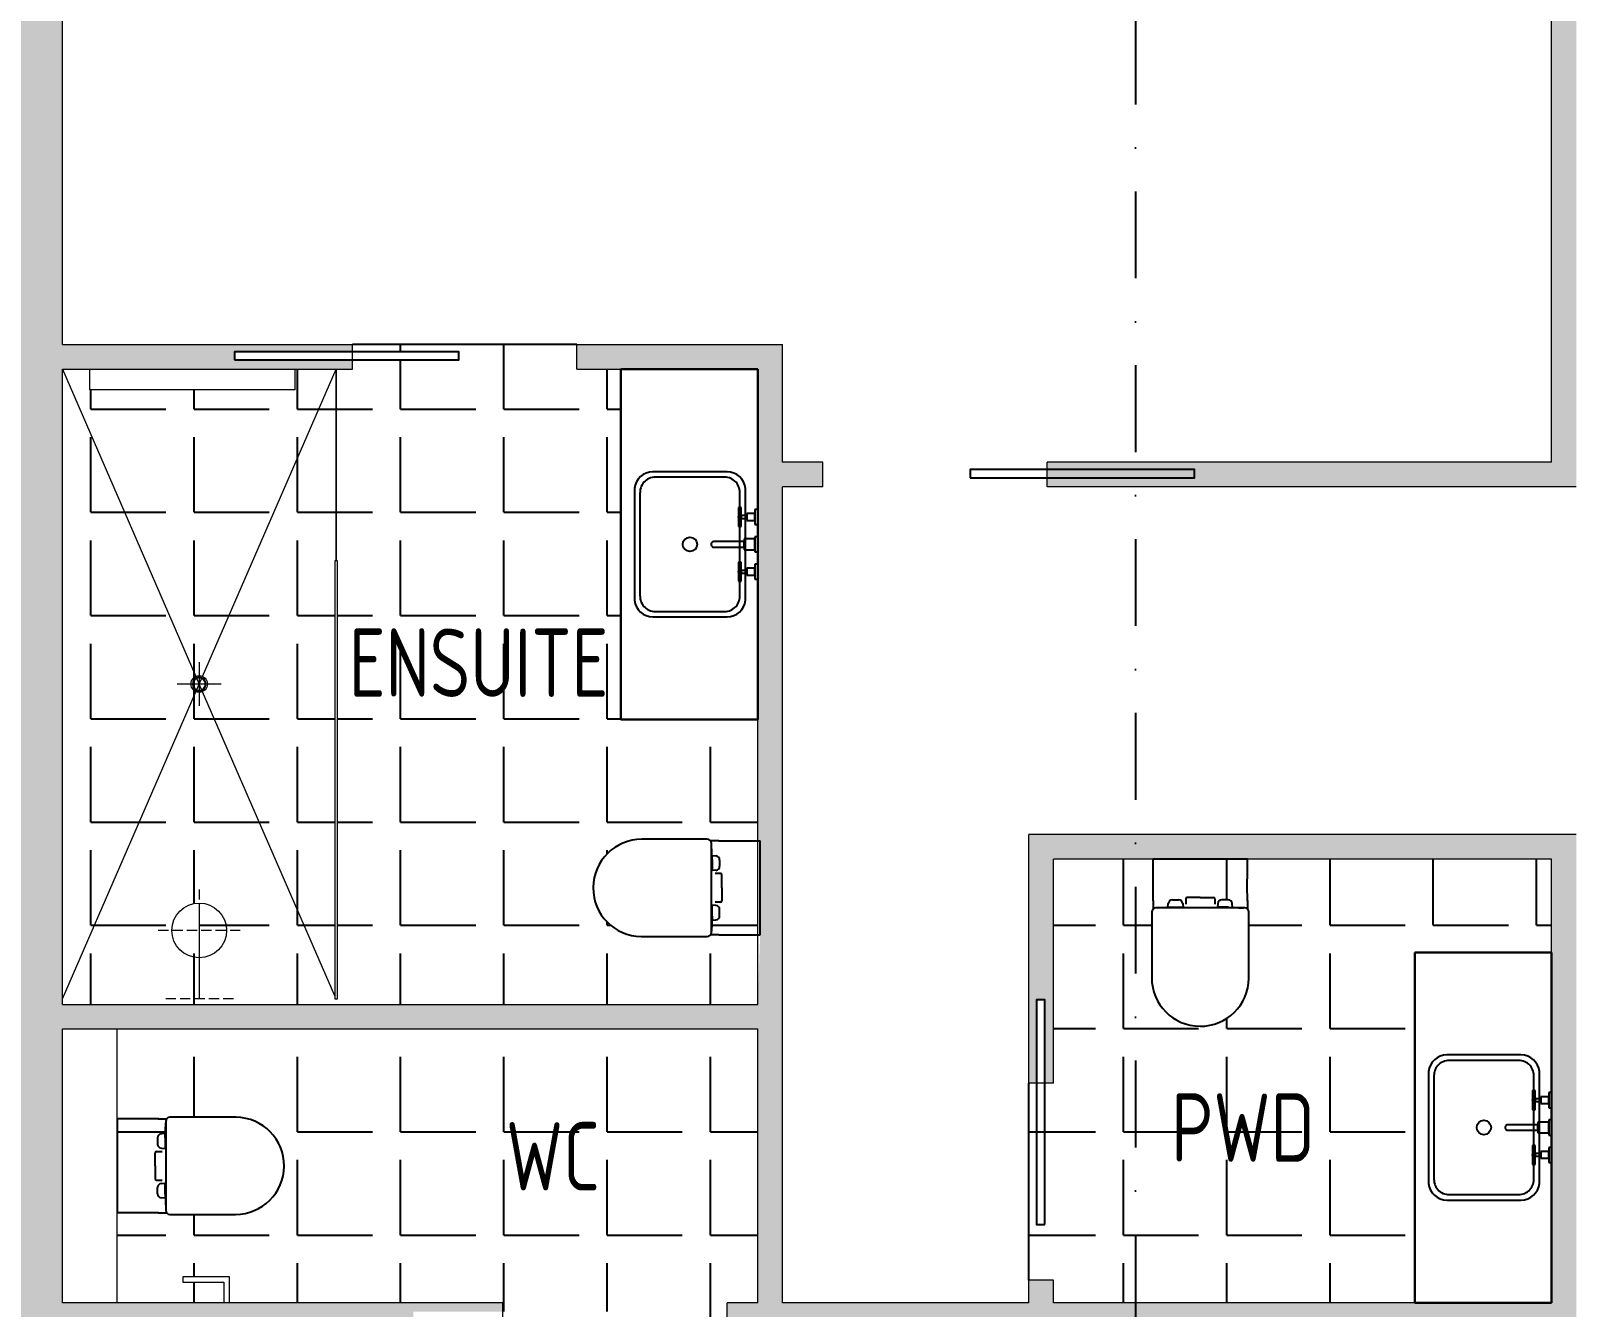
# Model space of a CAD drawing. Header units: millimetres. Extents: x -39027 to 364494, y -35256 to 94895.
# Drawn here: x 201200 to 206834, y -2526 to 2136 of the extents above; entities that cross this region are included whole.
import ezdxf

# ---------------------------------------------------------------- set-up
doc = ezdxf.new("R2010")
doc.units = ezdxf.units.MM
doc.header["$LTSCALE"] = 25
doc.linetypes.add('BG_Dash 1_5mm', pattern=[2.1, 1.5, -0.6])
doc.linetypes.add('DASHDOT', pattern=[25.4, 12.7, -6.35, 0, -6.35])
for name, color, linetype, lineweight in [('A-AREA-IDEN', 2, 'Continuous', 5), ('A-FLOR', 1, 'Continuous', 5), ('A-GENM', 13, 'Continuous', 5), ('P-SANR-FIXT', 6, 'Continuous', 5), ('P-SANR-FIXT-HDLN', 131, 'BG_Dash 1_5mm', 5), ('Q-CASE', 31, 'Continuous', 13)]:
    doc.layers.add(name, color=color, linetype=linetype, lineweight=lineweight)
for name, color, linetype in [('Door-25', 3, 'Continuous'), ('Hatch-35', 2, 'Continuous'), ('Joinery-25', 130, 'Continuous'), ('Tile-18', 251, 'Continuous'), ('Wall-18', 11, 'Continuous'), ('Wall-35', 2, 'Continuous')]:
    doc.layers.add(name, color=color, linetype=linetype)
doc.styles.add('ISOCPEUR_1', font='isocpeur.ttf', dxfattribs={"width": 0.75, "height": 700})
pattern_1 = [(0, (0, 0), (0, 377.19), [274.32, -102.87]), (90, (0, 0), (-377.19, 2e-14), [274.32, -102.87])]

# ---------------------------------------------------------------- blocks, each defined once
blk = doc.blocks.new('CASEWORK_Base_Wall Hob_LB - BATHROOM HOBB 920x200-2225275-PROPOSED GROUND FLOOR PLAN')
at = {"layer": 'Q-CASE'}
blk.add_line((0, -200), (1000, -200), dxfattribs=at)
blk = doc.blocks.new('PLUMB_Shower_Base with Setdown _ Waste - SHOWER WASTE-2622313-PROPOSED GROUND FLOOR PLAN')
at = {"layer": 'P-SANR-FIXT'}
for p, q in [((-177.5, 830.2), (322.5, -320)), ((322.5, -320), (822.5, 830.2)), ((822.5, 830.2), (822.5, 130.2)), ((822.5, 130.2), (822.5, 830.2)), ((322.5, -240), (322.5, -400)), ((322.5, -245), (322.5, -395)), ((-177.5, -1470.2), (322.5, -320)), ((402.5, -320), (242.5, -320)), ((397.5, -320), (247.5, -320)), ((817.5, -1458.7), (322.5, -320))]:
    blk.add_line(p, q, dxfattribs=at)
blk.add_circle((322.5, -320), 30, dxfattribs=at)
for start, end in [(360, 180), (180, 360)]:
    blk.add_arc((322.5, -320), 25, start, end, dxfattribs=at)
blk = doc.blocks.new('PLUMB_TAP_Shower Rose TYPE A - PLUMB_TAP_Shower Rose TYPE A-1840200-PROPOSED GROUND FLOOR PLAN')
at = {"layer": 'P-SANR-FIXT'}
blk.add_line((0, -350), (0, 0), dxfattribs=at)
blk.add_circle((0, -250), 100, dxfattribs=at)
at = {"layer": 'P-SANR-FIXT-HDLN'}
for p, q in [((-125, 0), (125, 0)), ((0, -400), (0, -100)), ((-150, -250), (150, -250))]:
    blk.add_line(p, q, dxfattribs=at)
blk = doc.blocks.new('GENR_ACC_Shower Screen_Fixed - no door - 2100 high - NO DOOR-2623840-PROPOSED GROUND FLOOR PLAN')
at = {"layer": 'A-GENM', "lineweight": 15}
for p, q in [((1600.4, 5), (0, 5)), ((0, 5), (0, -5)), ((1600.4, -5), (1600.4, 5)), ((0, -5), (1600.4, -5))]:
    blk.add_line(p, q, dxfattribs=at)
blk = doc.blocks.new('GENR_ACC_Toilet Roll Holder_Square Lever - GENR_ACC_Toilet Roll Holder_Square Lever-2400121-PROPOSED GROUND FLOOR PLAN')
at = {"layer": 'A-GENM'}
for p, q in [((10, 95), (-160, 95)), ((-160, 95), (-160, 75)), ((-160, 75), (-10, 75)), ((-10, 75), (-10, 0)), ((10, 0), (10, 95))]:
    blk.add_line(p, q, dxfattribs=at)
blk = doc.blocks.new('GENR_ACC_Towel Rail_2x Single - Type 1-2257796-PROPOSED GROUND FLOOR PLAN')
at = {"layer": 'A-GENM'}
for p, q in [((-250, 130), (500, 130)), ((-250, 130), (-250, 55)), ((-250, 130), (500, 130)), ((-250, 130), (-250, 55)), ((500, 130), (500, 55)), ((500, 130), (500, 55))]:
    blk.add_line(p, q, dxfattribs=at)
blk = doc.blocks.new('WC-2')
at = {"layer": 'Joinery-25'}
for p, q in [((272856, -166647.9), (272808.1, -166647.7)), ((272808.1, -166647.7), (272808.1, -166991.7)), ((272903.6, -166648), (272856, -166647.9)), ((272959.6, -166647.9), (272903.6, -166648)), ((272958.5, -166647.9), (272989.4, -166647.9)), ((272983.1, -166716.8), (272986.3, -166662.2)), ((272986.1, -166657.2), (272986.1, -166982.2)), ((273242.6, -166642.2), (273001.1, -166642.2)), ((272956.1, -166717.8), (272956.1, -166740.6)), ((272984, -166701.7), (272969.9, -166702.9)), ((272983.1, -166716.8), (272983.1, -166741.8)), ((272986.1, -166716.8), (272983.1, -166716.8)), ((272983.1, -166741.8), (272986.1, -166741.8)), ((272983.1, -166742.9), (272983.1, -166752.3)), ((272986.1, -166742.9), (272983.1, -166742.9)), ((272947.6, -166819.7), (272947.6, -166772.2)), ((272952.6, -166767.2), (272972.6, -166767.2)), ((272969.9, -166755.5), (272984, -166756.7)), ((272983.1, -166752.3), (272986.1, -166752.3)), ((272983.1, -166753.1), (272983.1, -166754.7)), ((272986.1, -166753.1), (272983.1, -166753.1)), ((272986.1, -166756.7), (272985.1, -166756.7)), ((272947.6, -166819.7), (272947.6, -166867.2)), ((272952.6, -166872.2), (272972.6, -166872.2)), ((272956.1, -166921.6), (272956.1, -166898.8)), ((272969.9, -166883.9), (272984, -166882.7)), ((272983.1, -166886.3), (272983.1, -166884.7)), ((272986.1, -166886.3), (272983.1, -166886.3)), ((272983.1, -166896.5), (272983.1, -166887.1)), ((272983.1, -166887.1), (272986.1, -166887.1)), ((272986.1, -166896.5), (272983.1, -166896.5)), ((272983.1, -166922.6), (272983.1, -166897.6)), ((272983.1, -166897.6), (272986.1, -166897.6)), ((272986.1, -166882.7), (272985.1, -166882.7)), ((272984, -166937.7), (272969.9, -166936.5)), ((272983.1, -166922.6), (272986.3, -166977.2)), ((272986.1, -166922.6), (272983.1, -166922.6)), ((272856, -166991.5), (272808.1, -166991.7)), ((272903.6, -166991.4), (272856, -166991.5)), ((272959.6, -166991.5), (272903.6, -166991.4)), ((272958.5, -166991.5), (272989.4, -166991.5)), ((273001.1, -166997.2), (273240.5, -166997.2))]:
    blk.add_line(p, q, dxfattribs=at)
for centre, radius, start, end in [((273001.1, -166657.2), 15, 90, 180), ((273240.6, -166819.7), 177.5, 269.969, 89.3473), ((272971.1, -166717.8), 15, 94.8272, 180), ((272971.1, -166740.6), 15, 180, 265.1728), ((272952.6, -166772.2), 5, 90, 180), ((272985.1, -166754.7), 2, 180, 270), ((272952.6, -166867.2), 5, 180, 270), ((272971.1, -166898.8), 15, 94.8272, 180), ((272985.1, -166884.7), 2, 90, 180), ((272971.1, -166921.6), 15, 180, 265.1728), ((273001.1, -166982.2), 15, 180, 270)]:
    blk.add_arc(centre, radius, start, end, dxfattribs=at)
blk = doc.blocks.new('820-door-cavity')
at = {"layer": 'Door-25'}
blk.add_lwpolyline([(-820, -30), (0, -30), (0, 0), (-820, 0)], close=True, dxfattribs=at)
blk = doc.blocks.new('1270 VANITY')
at = {"layer": 'Joinery-25'}
for p, q in [((1279.9, 500), (0, 500)), ((0, 500), (0, 0)), ((0, 0), (0, 500)), ((0, 500), (1279.9, 500)), ((1279.9, 0), (1279.9, 500)), ((1279.9, 500), (1279.9, 0)), ((844.2, 450), (435.7, 450)), ((828.9, 430), (451.1, 430)), ((375, 382.9), (375, 112.1)), ((395, 368.1), (395, 126.9)), ((885, 126.9), (885, 368.1)), ((905, 112.1), (905, 382.9)), ((637.4, 169.7), (635, 168.7)), ((640, 170), (637.4, 169.7)), ((642.6, 169.7), (640, 170)), ((645, 168.7), (642.6, 169.7)), ((630.3, 162.6), (630, 160)), ((630, 160), (630, 50)), ((631.3, 165), (630.3, 162.6)), ((632.9, 167.1), (631.3, 165)), ((635, 168.7), (632.9, 167.1)), ((647, 167.1), (645, 168.7)), ((648.6, 165), (647, 167.1)), ((649.6, 162.6), (648.6, 165)), ((650, 160), (649.6, 162.6)), ((650, 50), (650, 160)), ((451.1, 65), (828.9, 65)), ((540, 70), (504.9, 70)), ((504.9, 70), (504.9, 69.9)), ((504.9, 69.9), (504.9, 69.7)), ((504.9, 69.7), (504.9, 69.3)), ((504.9, 69.3), (504.9, 68.8)), ((504.9, 68.8), (504.9, 68.2)), ((504.9, 68.2), (504.9, 67.5)), ((504.9, 67.5), (504.9, 66.7)), ((504.9, 66.7), (504.9, 65.9)), ((504.9, 65.9), (504.9, 65)), ((504.9, 65), (504.9, 64.1)), ((504.9, 64.1), (504.9, 63.3)), ((504.9, 63.3), (504.9, 62.5)), ((504.9, 62.5), (504.9, 61.8)), ((504.9, 61.8), (504.9, 61.2)), ((504.9, 61.2), (504.9, 60.7)), ((504.9, 60.7), (504.9, 60.3)), ((504.9, 60.3), (504.9, 60.1)), ((504.9, 60.1), (504.9, 60)), ((504.9, 60), (535, 60)), ((535.3, 66.7), (535, 65.9)), ((535, 65.9), (535.3, 66.7)), ((535, 65.9), (535, 65)), ((535, 65), (535, 65.9)), ((535, 65), (535, 64.1)), ((535, 64.1), (535, 65)), ((535, 64.1), (535.3, 63.3)), ((535.3, 63.3), (535, 64.1)), ((535, 60), (536.4, 61.5)), ((536.4, 61.5), (535, 60)), ((535, 60), (535, 40)), ((535.6, 67.5), (535.3, 66.7)), ((535.3, 66.7), (535.6, 67.5)), ((535.3, 63.3), (535.6, 62.5)), ((535.6, 62.5), (535.3, 63.3)), ((536.1, 68.2), (535.6, 67.5)), ((535.6, 67.5), (536.1, 68.2)), ((535.6, 62.5), (536.1, 61.8)), ((536.1, 61.8), (535.6, 62.5)), ((536.8, 68.8), (536.1, 68.2)), ((536.1, 68.2), (536.8, 68.8)), ((536.1, 61.8), (536.8, 61.2)), ((536.4, 61.5), (536.1, 61.8)), ((536.8, 61.2), (536.4, 61.5)), ((537.5, 69.3), (536.8, 68.8)), ((536.8, 68.8), (537.5, 69.3)), ((536.8, 61.2), (537.5, 60.7)), ((537.5, 60.7), (536.8, 61.2)), ((538.3, 69.7), (537.5, 69.3)), ((537.5, 69.3), (538.3, 69.7)), ((537.5, 60.7), (538.3, 60.3)), ((538.3, 60.3), (537.5, 60.7)), ((539.1, 69.9), (538.3, 69.7)), ((538.3, 69.7), (539.1, 69.9)), ((538.3, 60.3), (539.1, 60.1)), ((539.1, 60.1), (538.3, 60.3)), ((540, 70), (539.1, 69.9)), ((539.1, 69.9), (540, 70)), ((539.1, 60.1), (540, 60)), ((540, 60), (539.1, 60.1)), ((540.8, 69.9), (540, 70)), ((574.9, 70), (540, 70)), ((540, 70), (540.8, 69.9)), ((540, 60), (540.8, 60.1)), ((540.8, 60.1), (540, 60)), ((541.7, 69.7), (540.8, 69.9)), ((540.8, 69.9), (541.7, 69.7)), ((540.8, 60.1), (541.7, 60.3)), ((541.7, 60.3), (540.8, 60.1)), ((542.5, 69.3), (541.7, 69.7)), ((541.7, 69.7), (542.5, 69.3)), ((541.7, 60.3), (542.5, 60.7)), ((542.5, 60.7), (541.7, 60.3)), ((543.2, 68.8), (542.5, 69.3)), ((542.5, 69.3), (543.2, 68.8)), ((542.5, 60.7), (543.2, 61.2)), ((543.2, 61.2), (542.5, 60.7)), ((543.8, 68.2), (543.2, 68.8)), ((543.2, 68.8), (543.8, 68.2)), ((543.2, 61.2), (543.8, 61.8)), ((543.5, 61.5), (543.2, 61.2)), ((543.8, 61.8), (543.5, 61.5)), ((543.5, 61.5), (545, 60)), ((545, 60), (543.5, 61.5)), ((544.3, 67.5), (543.8, 68.2)), ((543.8, 68.2), (544.3, 67.5)), ((543.8, 61.8), (544.3, 62.5)), ((544.3, 62.5), (543.8, 61.8)), ((544.7, 66.7), (544.3, 67.5)), ((544.3, 67.5), (544.7, 66.7)), ((544.3, 62.5), (544.7, 63.3)), ((544.7, 63.3), (544.3, 62.5)), ((544.9, 65.9), (544.7, 66.7)), ((544.7, 66.7), (544.9, 65.9)), ((544.7, 63.3), (544.9, 64.1)), ((544.9, 64.1), (544.7, 63.3)), ((545, 65), (544.9, 65.9)), ((544.9, 65.9), (545, 65)), ((544.9, 64.1), (545, 65)), ((545, 65), (544.9, 64.1)), ((545, 60), (574.9, 60)), ((545, 40), (545, 60)), ((574.9, 69.9), (574.9, 70)), ((574.9, 69.7), (574.9, 69.9)), ((574.9, 69.3), (574.9, 69.7)), ((574.9, 68.8), (574.9, 69.3)), ((574.9, 68.2), (574.9, 68.8)), ((574.9, 67.5), (574.9, 68.2)), ((574.9, 66.7), (574.9, 67.5)), ((574.9, 65.9), (574.9, 66.7)), ((574.9, 65), (574.9, 65.9)), ((574.9, 64.1), (574.9, 65)), ((574.9, 63.3), (574.9, 64.1)), ((574.9, 62.5), (574.9, 63.3)), ((574.9, 61.8), (574.9, 62.5)), ((574.9, 61.2), (574.9, 61.8)), ((574.9, 60.7), (574.9, 61.2)), ((574.9, 60.3), (574.9, 60.7)), ((574.9, 60.1), (574.9, 60.3)), ((574.9, 60), (574.9, 60.1)), ((740, 70), (704.9, 70)), ((704.9, 70), (704.9, 69.9)), ((704.9, 69.9), (704.9, 69.7)), ((704.9, 69.7), (704.9, 69.3)), ((704.9, 69.3), (704.9, 68.8)), ((704.9, 68.8), (704.9, 68.2)), ((704.9, 68.2), (704.9, 67.5)), ((704.9, 67.5), (704.9, 66.7)), ((704.9, 66.7), (704.9, 65.9)), ((704.9, 65.9), (704.9, 65)), ((704.9, 65), (704.9, 64.1)), ((704.9, 64.1), (704.9, 63.3)), ((704.9, 63.3), (704.9, 62.5)), ((704.9, 62.5), (704.9, 61.8)), ((704.9, 61.8), (704.9, 61.2)), ((704.9, 61.2), (704.9, 60.7)), ((704.9, 60.7), (704.9, 60.3)), ((704.9, 60.3), (704.9, 60.1)), ((704.9, 60.1), (704.9, 60)), ((704.9, 60), (735, 60)), ((735.3, 66.7), (735, 65.9)), ((735, 65.9), (735.3, 66.7)), ((735, 65.9), (735, 65)), ((735, 65), (735, 65.9)), ((735, 65), (735, 64.1)), ((735, 64.1), (735, 65)), ((735, 64.1), (735.3, 63.3)), ((735.3, 63.3), (735, 64.1)), ((736.4, 61.5), (735, 60)), ((735, 60), (736.4, 61.5)), ((735, 60), (735, 40)), ((735.6, 67.5), (735.3, 66.7)), ((735.3, 66.7), (735.6, 67.5)), ((735.3, 63.3), (735.6, 62.5)), ((735.6, 62.5), (735.3, 63.3)), ((736.1, 68.2), (735.6, 67.5)), ((735.6, 67.5), (736.1, 68.2)), ((735.6, 62.5), (736.1, 61.8)), ((736.1, 61.8), (735.6, 62.5)), ((736.8, 68.8), (736.1, 68.2)), ((736.1, 68.2), (736.8, 68.8)), ((736.1, 61.8), (736.4, 61.5)), ((736.4, 61.5), (736.1, 61.8)), ((736.4, 61.5), (736.8, 61.2)), ((736.8, 61.2), (736.4, 61.5)), ((737.5, 69.3), (736.8, 68.8)), ((736.8, 68.8), (737.5, 69.3)), ((736.8, 61.2), (737.5, 60.7)), ((737.5, 60.7), (736.8, 61.2)), ((738.3, 69.7), (737.5, 69.3)), ((737.5, 69.3), (738.3, 69.7)), ((737.5, 60.7), (738.3, 60.3)), ((738.3, 60.3), (737.5, 60.7)), ((739.1, 69.9), (738.3, 69.7)), ((738.3, 69.7), (739.1, 69.9)), ((738.3, 60.3), (739.1, 60.1)), ((739.1, 60.1), (738.3, 60.3)), ((740, 70), (739.1, 69.9)), ((739.1, 69.9), (740, 70)), ((739.1, 60.1), (740, 60)), ((740, 60), (739.1, 60.1)), ((740.8, 69.9), (740, 70)), ((740, 70), (740.8, 69.9)), ((774.9, 70), (740, 70)), ((740, 60), (740.8, 60.1)), ((740.8, 60.1), (740, 60)), ((741.7, 69.7), (740.8, 69.9)), ((740.8, 69.9), (741.7, 69.7)), ((740.8, 60.1), (741.7, 60.3)), ((741.7, 60.3), (740.8, 60.1)), ((742.5, 69.3), (741.7, 69.7)), ((741.7, 69.7), (742.5, 69.3)), ((741.7, 60.3), (742.5, 60.7)), ((742.5, 60.7), (741.7, 60.3)), ((743.2, 68.8), (742.5, 69.3)), ((742.5, 69.3), (743.2, 68.8)), ((742.5, 60.7), (743.2, 61.2)), ((743.2, 61.2), (742.5, 60.7)), ((743.8, 68.2), (743.2, 68.8)), ((743.2, 68.8), (743.8, 68.2)), ((743.2, 61.2), (743.5, 61.5)), ((743.5, 61.5), (743.2, 61.2)), ((743.5, 61.5), (743.8, 61.8)), ((743.8, 61.8), (743.5, 61.5)), ((743.5, 61.5), (745, 60)), ((745, 60), (743.5, 61.5)), ((744.3, 67.5), (743.8, 68.2)), ((743.8, 68.2), (744.3, 67.5)), ((743.8, 61.8), (744.3, 62.5)), ((744.3, 62.5), (743.8, 61.8)), ((744.7, 66.7), (744.3, 67.5)), ((744.3, 67.5), (744.7, 66.7)), ((744.3, 62.5), (744.7, 63.3)), ((744.7, 63.3), (744.3, 62.5)), ((744.9, 65.9), (744.7, 66.7)), ((744.7, 66.7), (744.9, 65.9)), ((744.7, 63.3), (744.9, 64.1)), ((744.9, 64.1), (744.7, 63.3)), ((745, 65), (744.9, 65.9)), ((744.9, 65.9), (745, 65)), ((744.9, 64.1), (745, 65)), ((745, 65), (744.9, 64.1)), ((745, 60), (774.9, 60)), ((745, 40), (745, 60)), ((774.9, 69.9), (774.9, 70)), ((774.9, 69.7), (774.9, 69.9)), ((774.9, 69.3), (774.9, 69.7)), ((774.9, 68.8), (774.9, 69.3)), ((774.9, 68.2), (774.9, 68.8)), ((774.9, 67.5), (774.9, 68.2)), ((774.9, 66.7), (774.9, 67.5)), ((774.9, 65.9), (774.9, 66.7)), ((774.9, 65), (774.9, 65.9)), ((774.9, 64.1), (774.9, 65)), ((774.9, 63.3), (774.9, 64.1)), ((774.9, 62.5), (774.9, 63.3)), ((774.9, 61.8), (774.9, 62.5)), ((774.9, 61.2), (774.9, 61.8)), ((774.9, 60.7), (774.9, 61.2)), ((774.9, 60.3), (774.9, 60.7)), ((774.9, 60.1), (774.9, 60.3)), ((774.9, 60), (774.9, 60.1)), ((0, 0), (1279.9, 0)), ((1279.9, 0), (0, 0)), ((435.7, 45), (844.2, 45)), ((512.9, 10), (512.5, 10)), ((512.5, 10), (512.5, 0)), ((512.5, 0), (512.9, 0)), ((514.1, 10), (512.9, 10)), ((512.9, 0), (514.1, 0)), ((516.1, 10), (514.1, 10)), ((514.1, 0), (516.1, 0)), ((518.9, 10), (516.1, 10)), ((516.1, 0), (518.9, 0)), ((522.3, 10), (518.9, 10)), ((518.9, 0), (522.3, 0)), ((526.2, 10), (522.3, 10)), ((522.3, 0), (526.2, 0)), ((530.6, 10), (526.2, 10)), ((526.2, 0), (530.6, 0)), ((527.7, 40), (527.5, 40)), ((527.5, 40), (527.5, 10)), ((527.5, 10), (530.6, 10)), ((528.2, 40), (527.7, 40)), ((529.1, 40), (528.2, 40)), ((530.4, 40), (529.1, 40)), ((531.9, 40), (530.4, 40)), ((530.6, 10), (535.2, 10)), ((535.2, 10), (530.6, 10)), ((530.6, 0), (535.2, 0)), ((533.7, 40), (531.9, 40)), ((535.7, 40), (533.7, 40)), ((535, 40), (535.7, 40)), ((535.2, 10), (540, 10)), ((540, 10), (535.2, 10)), ((535.2, 0), (540, 0)), ((537.8, 40), (535.7, 40)), ((535.7, 40), (537.8, 40)), ((540, 40), (537.8, 40)), ((537.8, 40), (540, 40)), ((542.1, 40), (540, 40)), ((540, 40), (542.1, 40)), ((540, 10), (544.7, 10)), ((544.7, 10), (540, 10)), ((540, 0), (544.7, 0)), ((544.2, 40), (542.1, 40)), ((542.1, 40), (544.2, 40)), ((546.2, 40), (544.2, 40)), ((544.2, 40), (545, 40)), ((544.7, 10), (549.4, 10)), ((549.4, 10), (544.7, 10)), ((544.7, 0), (549.4, 0)), ((548, 40), (546.2, 40)), ((549.5, 40), (548, 40)), ((549.4, 10), (552.5, 10)), ((553.7, 10), (549.4, 10)), ((549.4, 0), (553.7, 0)), ((550.8, 40), (549.5, 40)), ((551.7, 40), (550.8, 40)), ((552.3, 40), (551.7, 40)), ((552.5, 40), (552.3, 40)), ((552.5, 10), (552.5, 40)), ((557.6, 10), (553.7, 10)), ((553.7, 0), (557.6, 0)), ((561, 10), (557.6, 10)), ((557.6, 0), (561, 0)), ((563.8, 10), (561, 10)), ((561, 0), (563.8, 0)), ((565.8, 10), (563.8, 10)), ((563.8, 0), (565.8, 0)), ((567, 10), (565.8, 10)), ((565.8, 0), (567, 0)), ((567.5, 10), (567, 10)), ((567, 0), (567.5, 0)), ((567.5, 0), (567.5, 10)), ((612.9, 10), (612.5, 10)), ((612.5, 10), (612.5, 0)), ((612.5, 0), (612.9, 0)), ((614.1, 10), (612.9, 10)), ((612.9, 0), (614.1, 0)), ((616.1, 10), (614.1, 10)), ((614.1, 0), (616.1, 0)), ((618.9, 10), (616.1, 10)), ((616.1, 0), (618.9, 0)), ((622.3, 10), (618.9, 10)), ((618.9, 0), (622.3, 0)), ((620.3, 50), (620, 50)), ((620, 50), (620, 10)), ((620, 10), (622.3, 10)), ((621.2, 50), (620.3, 50)), ((622.6, 50), (621.2, 50)), ((622.3, 10), (626.2, 10)), ((626.2, 10), (622.3, 10)), ((622.3, 0), (626.2, 0)), ((624.6, 50), (622.6, 50)), ((627.1, 50), (624.6, 50)), ((626.2, 10), (630.6, 10)), ((630.6, 10), (626.2, 10)), ((626.2, 0), (630.6, 0)), ((630, 50), (627.1, 50)), ((630, 50), (633.1, 50)), ((633.1, 50), (630, 50)), ((630.6, 10), (635.2, 10)), ((635.2, 10), (630.6, 10)), ((630.6, 0), (635.2, 0)), ((633.1, 50), (636.5, 50)), ((636.5, 50), (633.1, 50)), ((635.2, 10), (640, 10)), ((640, 10), (635.2, 10)), ((635.2, 0), (640, 0)), ((636.5, 50), (640, 50)), ((640, 50), (636.5, 50)), ((640, 50), (643.4, 50)), ((643.4, 50), (640, 50)), ((640, 10), (644.7, 10)), ((644.7, 10), (640, 10)), ((640, 0), (644.7, 0)), ((643.4, 50), (646.8, 50)), ((646.8, 50), (643.4, 50)), ((644.7, 10), (649.4, 10)), ((649.4, 10), (644.7, 10)), ((644.7, 0), (649.4, 0)), ((646.8, 50), (650, 50)), ((650, 50), (646.8, 50)), ((649.4, 10), (653.7, 10)), ((653.7, 10), (649.4, 10)), ((649.4, 0), (653.7, 0)), ((652.8, 50), (650, 50)), ((655.3, 50), (652.8, 50)), ((653.7, 10), (657.6, 10)), ((657.6, 10), (653.7, 10)), ((653.7, 0), (657.6, 0)), ((657.3, 50), (655.3, 50)), ((658.8, 50), (657.3, 50)), ((657.6, 10), (660, 10)), ((661, 10), (657.6, 10)), ((657.6, 0), (661, 0)), ((659.7, 50), (658.8, 50)), ((660, 50), (659.7, 50)), ((660, 10), (660, 50)), ((663.8, 10), (661, 10)), ((661, 0), (663.8, 0)), ((665.8, 10), (663.8, 10)), ((663.8, 0), (665.8, 0)), ((667, 10), (665.8, 10)), ((665.8, 0), (667, 0)), ((667.5, 10), (667, 10)), ((667, 0), (667.5, 0)), ((667.5, 0), (667.5, 10)), ((712.9, 10), (712.5, 10)), ((712.5, 10), (712.5, 0)), ((712.5, 0), (712.9, 0)), ((714.1, 10), (712.9, 10)), ((712.9, 0), (714.1, 0)), ((716.1, 10), (714.1, 10)), ((714.1, 0), (716.1, 0)), ((718.9, 10), (716.1, 10)), ((716.1, 0), (718.9, 0)), ((722.3, 10), (718.9, 10)), ((718.9, 0), (722.3, 0)), ((726.2, 10), (722.3, 10)), ((722.3, 0), (726.2, 0)), ((730.6, 10), (726.2, 10)), ((726.2, 0), (730.6, 0)), ((727.5, 40), (727.5, 10)), ((727.7, 40), (727.5, 40)), ((727.5, 10), (730.6, 10)), ((728.2, 40), (727.7, 40)), ((729.1, 40), (728.2, 40)), ((730.4, 40), (729.1, 40)), ((731.9, 40), (730.4, 40)), ((735.2, 10), (730.6, 10)), ((730.6, 10), (735.2, 10)), ((730.6, 0), (735.2, 0)), ((733.7, 40), (731.9, 40)), ((735, 40), (733.7, 40)), ((735.3, 40), (735, 40)), ((735, 40), (735, 40)), ((735, 40), (735, 40)), ((735, 40), (735.3, 40)), ((740, 10), (735.2, 10)), ((735.2, 10), (740, 10)), ((735.2, 0), (740, 0)), ((735.6, 40), (735.3, 40)), ((735.3, 40), (735.6, 40)), ((736.1, 40), (735.6, 40)), ((735.6, 40), (736.1, 40)), ((736.8, 40), (736.1, 40)), ((736.1, 40), (736.8, 40)), ((737.5, 40), (736.8, 40)), ((736.8, 40), (737.5, 40)), ((738.3, 40), (737.5, 40)), ((737.5, 40), (738.3, 40)), ((739.1, 40), (738.3, 40)), ((738.3, 40), (739.1, 40)), ((740, 40), (739.1, 40)), ((739.1, 40), (740, 40)), ((740.8, 40), (740, 40)), ((740, 40), (740.8, 40)), ((744.7, 10), (740, 10)), ((740, 10), (744.7, 10)), ((740, 0), (744.7, 0)), ((741.7, 40), (740.8, 40)), ((740.8, 40), (741.7, 40)), ((742.5, 40), (741.7, 40)), ((741.7, 40), (742.5, 40)), ((743.2, 40), (742.5, 40)), ((742.5, 40), (743.2, 40)), ((743.8, 40), (743.2, 40)), ((743.2, 40), (743.8, 40)), ((744.3, 40), (743.8, 40)), ((743.8, 40), (744.3, 40)), ((744.7, 40), (744.3, 40)), ((744.3, 40), (744.7, 40)), ((744.9, 40), (744.7, 40)), ((744.7, 40), (744.9, 40)), ((749.4, 10), (744.7, 10)), ((744.7, 10), (749.4, 10)), ((744.7, 0), (749.4, 0)), ((745, 40), (744.9, 40)), ((744.9, 40), (745, 40)), ((746.2, 40), (745, 40)), ((748, 40), (746.2, 40)), ((749.5, 40), (748, 40)), ((753.7, 10), (749.4, 10)), ((749.4, 10), (752.5, 10)), ((749.4, 0), (753.7, 0)), ((750.8, 40), (749.5, 40)), ((751.7, 40), (750.8, 40)), ((752.3, 40), (751.7, 40)), ((752.5, 40), (752.3, 40)), ((752.5, 10), (752.5, 40)), ((757.6, 10), (753.7, 10)), ((753.7, 0), (757.6, 0)), ((761, 10), (757.6, 10)), ((757.6, 0), (761, 0)), ((763.8, 10), (761, 10)), ((761, 0), (763.8, 0)), ((765.8, 10), (763.8, 10)), ((763.8, 0), (765.8, 0)), ((767, 10), (765.8, 10)), ((765.8, 0), (767, 0)), ((767.5, 10), (767, 10)), ((767, 0), (767.5, 0)), ((767.5, 0), (767.5, 10))]:
    blk.add_line(p, q, dxfattribs=at)
blk.add_circle((640, 247.5), 26.3, dxfattribs=at)
for centre, radius, start, end in [((442.4, 382.9), 67.4, 95.6437, 180), ((450.7, 374), 56, 89.5871, 186.0566), ((829.3, 374), 56, 353.9434, 90.4129), ((837.6, 382.9), 67.4, 0, 84.3563), ((450.7, 121), 56, 173.9434, 270.4129), ((829.5, 120.8), 55.8, 269.3152, 6.3285), ((442.4, 112.1), 67.4, 180, 264.3563), ((837.6, 112.1), 67.4, 275.6437, 0)]:
    blk.add_arc(centre, radius, start, end, dxfattribs=at)

msp = doc.modelspace()

# ---------------------------------------------------------------- hatches: boundary and pattern name
at = {"layer": 'Hatch-35'}
h = msp.add_hatch(color=256, dxfattribs=at)
h.dxf.hatch_style = 1
h.paths.add_polyline_path([(206845.5, 7140.3), (206595.5, 7140.3), (206595.5, 6140.3), (206305.5, 6140.3), (206305.5, 5890.3), (206755.5, 5890.3), (206755.5, 560.3), (204913.1, 560.3), (204913.1, 470.3), (206845.5, 470.3), (206845.5, 5890.3)])
h = msp.add_hatch(color=256, dxfattribs=at)
h.dxf.hatch_style = 1
h.paths.add_polyline_path([(201315.5, -2600.1), (202924, -2600.1), (202924, -2572.6), (202597.8, -2572.6), (202597.8, -2542.6), (202924, -2542.6), (202924, -2510.1), (201315.5, -2510.1), (201315.5, -1510.1), (203855.5, -1510.1), (203855.5, -2510.1), (203744, -2510.1), (203744, -2600.1), (205235.5, -2600.1), (205235.5, -2510.1), (204935.5, -2510.1), (204935.5, -2427.5), (204845.5, -2427.5), (204845.5, -2510.1), (203945.5, -2510.1), (203945.5, 470.3), (204093.1, 470.3), (204093.1, 560.3), (203945.5, 560.3), (203945.5, 990.3), (203194.8, 990.3), (203194.8, 900.3), (203855.5, 900.3), (203855.5, 900.3), (203855.5, -379.6), (203855.5, -822.7), (203864.4, -822.7), (203864.4, -1166.7), (203855.5, -1420.1), (201315.5, -1420.1), (201315.5, 900.3), (202374.8, 900.3), (202374.8, 933.9), (201944.1, 933.9), (201944.1, 963.9), (202374.8, 963.9), (202374.8, 990.3), (201315.5, 990.3), (201315.5, 4439.9), (202365.5, 4439.9), (202365.5, 4689.9), (201065.5, 4689.9), (201065.5, -5704.3), (201315.5, -5704.3)])
h = msp.add_hatch(color=256, dxfattribs=at)
h.dxf.hatch_style = 1
h.paths.add_polyline_path([(206845.5, -800.1), (205235.5, -800.1), (205235.5, -890.1), (206755.5, -890.1), (206755.5, -2510.1), (206255.5, -2510.1), (205235.5, -2510.1), (205235.5, -2600.1), (206135.5, -2600.1), (206135.5, -3482.4), (206158.6, -3482.4), (206158.6, -3126.8), (206188.6, -3126.8), (206188.6, -3482.4), (206225.5, -3482.4), (206225.5, -3466.1), (206225.5, -3449.7), (207590.5, -3449.7), (207590.5, -3432.2), (206890.5, -3432.2), (206890.5, -3397.2), (207590.5, -3397.2), (207590.5, -3359.7), (206225.5, -3359.7), (206225.5, -2600.1), (206845.5, -2600.1)])
h.paths.add_polyline_path([(205235.5, -800.1), (204845.5, -800.1), (204845.5, -1707.5), (204873.8, -1707.5), (204873.8, -1404), (204903.8, -1404), (204903.8, -1707.5), (204935.5, -1707.5), (204935.5, -890.1), (205235.5, -890.1)])
at = {"layer": 'Tile-18'}
h = msp.add_hatch(dxfattribs=at)
h.set_pattern_fill('ANGLE', color=256, scale=54)
h.set_pattern_definition(pattern_1)
h.paths.add_polyline_path([(203855.5, 900.3), (203194.8, 900.3), (203194.8, 990.3), (202374.8, 990.3), (202374.8, 963.9), (202764.1, 963.9), (202764.1, 933.9), (202374.8, 933.9), (202374.8, 900.3), (202315.5, 900.3), (202315.5, 200.3), (202320.5, 200.3), (202320.5, -1400.1), (202310.5, -1400.1), (202310.5, -1388.6), (201827.4, -277.4, -0.207954), (201803.5, -277.4), (201315.5, -1400.1), (201315.5, -1420.1), (202575.5, -1420.1), (202575.5, -920.1), (203855.5, -920.1)], flags=17)
h.paths.add_polyline_path([(201715.5, -1150.1), (201815.5, -1150.1), (201815.5, -1050.1, 0.414214)], flags=0)
h.paths.add_polyline_path([(203415.6, 653.9), (203655.1, 653.9, -0.414214), (203670.1, 638.9), (203670.1, 630.3), (203672.2, 594.4), (203686.4, 593.2, -0.389747), (203700.1, 578.3), (203700.1, 555.5, -0.389747), (203686.4, 540.6), (203686.4, 540.6), (203670.1, 539.2), (203670.1, 413.6), (203686.4, 412.2, -0.389747), (203700.1, 397.3), (203700.1, 374.5, -0.389747), (203686.4, 359.6), (203686.4, 359.6), (203672.2, 358.4), (203670.1, 322.5), (203670.1, 313.9, -0.414214), (203655.1, 298.9), (203417.7, 298.9, -1.005414)], flags=0)
h.paths.add_polyline_path([(203673.1, 398.5), (203670.1, 398.5), (203670.1, 399.6), (203673.1, 399.6), (203673.1, 409), (203670.1, 409), (203670.1, 413.4), (203673.1, 413.4), (203673.1, 399.6)], flags=0)
h.paths.add_polyline_path([(203669.9, 543, -0.619706), (203673.1, 541.4), (203673.1, 543)], flags=0)
h.paths.add_polyline_path([(203673.1, 554.3), (203670.1, 554.3), (203670.1, 553.2), (203673.1, 553.2)], flags=0)
h.paths.add_polyline_path([(202310.5, 200.3), (202315.5, 200.3), (202315.5, 900.3), (202165.5, 900.3), (202165.5, 825.3), (201415.5, 825.3), (201415.5, 900.3), (201315.5, 900.3), (201315.5, -1420.1), (202575.5, -1420.1), (202575.5, -920.1), (203855.5, -920.1), (203855.5, 900.3), (203194.8, 900.3), (203194.8, 990.3), (202374.8, 990.3), (202374.8, 963.9), (202764.1, 963.9), (202764.1, 933.9), (202374.8, 933.9), (202374.8, 900.3), (202315.5, 900.3), (202315.5, 200.3), (202320.5, 200.3), (202320.5, -1400.1), (202310.5, -1400.1)], flags=17)
h.paths.add_polyline_path([(201845.5, -249.9, -1), (201785.5, -249.9, -1)], flags=0)
h.paths.add_polyline_path([(201815.5, -227.4, 0.41426), (201793, -249.9), (201815.5, -249.9)], flags=0)
h.paths.add_polyline_path([(201815.5, -274.9, 0.414214), (201840.5, -249.9), (201838, -249.9, -0.414168), (201815.5, -272.4)], flags=0)
h.paths.add_polyline_path([(203855.5, -1510.1), (201515.5, -1510.1), (201515.5, -2510.1), (201905.5, -2510.1), (201905.5, -2435.1), (201755.5, -2435.1), (201755.5, -2415.1), (201925.5, -2415.1), (201925.5, -2510.1), (202924, -2510.1), (202924, -2542.6), (203417.8, -2542.6), (203417.8, -2572.6), (202924, -2572.6), (202924, -2600.1), (201315.5, -2600.1), (201315.5, -2620.1), (201854.6, -4009.2, -0.187255), (201876.3, -4009.2), (202415.5, -2620.1), (202415.5, -3320.1), (202420.5, -3320.1), (202420.5, -4754.3), (202415.5, -5454.3), (202815.5, -5454.3), (203286.3, -5454.3), (203286.3, -4954.3), (206135.5, -4954.3), (206135.5, -4302.4), (206225.5, -4302.4), (206225.5, -3482.4), (206188.6, -3482.4), (206188.6, -3946.8), (206158.6, -3946.8), (206158.6, -3482.4), (206135.5, -3482.4), (206135.5, -2600.1), (203744, -2600.1), (203744, -2510.1), (203855.5, -2510.1)], flags=17)
h.paths.add_polyline_path([(201948.1, -2187.6), (201708.5, -2187.6, -0.414214), (201693.5, -2172.6), (201693.5, -2164), (201691.4, -2128.1), (201677.3, -2126.9, -0.389747), (201663.5, -2112), (201663.5, -2089.3, -0.389747), (201677.3, -2074.3), (201677.3, -2074.3), (201693.5, -2072.9), (201693.5, -1947.3), (201677.3, -1945.9, -0.389747), (201663.5, -1931), (201663.5, -1908.3, -0.389747), (201677.3, -1893.3), (201677.3, -1893.3), (201691.4, -1892.1), (201693.5, -1856.3), (201693.5, -1847.6, -0.414214), (201708.5, -1832.6), (201945.9, -1832.6, -1.005414)], flags=0)
h.paths.add_polyline_path([(201690.5, -2076.7), (201693.7, -2076.7, -0.619706), (201690.5, -2075.1)], flags=0)
h.paths.add_polyline_path([(201690.5, -2088), (201693.5, -2088), (201693.5, -2086.9), (201690.5, -2086.9)], flags=0)
h.paths.add_polyline_path([(201693.5, -1947.1), (201690.5, -1947.1), (201690.5, -1933.3), (201690.5, -1932.2), (201693.5, -1932.2), (201693.5, -1933.3), (201690.5, -1933.3), (201690.5, -1942.7), (201693.5, -1942.7)], flags=0)
h.paths.add_polyline_path([(202410.5, -3320.1), (202420.5, -3320.1), (202420.5, -4754.3), (202415.5, -5454.3), (202815.5, -5454.3), (203286.3, -5454.3), (203286.3, -4954.3), (206135.5, -4954.3), (206135.5, -4302.4), (206225.5, -4302.4), (206225.5, -3482.4), (206188.6, -3482.4), (206188.6, -3946.8), (206158.6, -3946.8), (206158.6, -3482.4), (206135.5, -3482.4), (206135.5, -2600.1), (203744, -2600.1), (203744, -2510.1), (203855.5, -2510.1), (203855.5, -1510.1), (201515.5, -1510.1), (201515.5, -2510.1), (201905.5, -2510.1), (201905.5, -2435.1), (201755.5, -2435.1), (201755.5, -2415.1), (201925.5, -2415.1), (201925.5, -2510.1), (202924, -2510.1), (202924, -2542.6), (203417.8, -2542.6), (203417.8, -2572.6), (202924, -2572.6), (202924, -2600.1), (201315.5, -2600.1), (201315.5, -3560.1), (201415.5, -3560.1), (201415.5, -3860.1), (201315.5, -3860.1), (201315.5, -4037.2), (201465.5, -4037.2, -1), (201665.5, -4037.2, -1), (201465.5, -4037.2), (201415.5, -4037.2), (201315.5, -4037.2), (201315.5, -4214.3), (201415.5, -4214.3), (201415.5, -4514.3), (201315.5, -4514.3), (201315.5, -5454.3), (202415.5, -5454.3), (202415.5, -4754.3), (202410.5, -4754.3)], flags=17)
h.paths.add_polyline_path([(201895.5, -4037.2, -1), (201835.5, -4037.2, -1)], flags=0)
h.paths.add_polyline_path([(201865.5, -4014.7, 0.41426), (201843, -4037.2), (201865.5, -4037.2)], flags=0)
h.paths.add_polyline_path([(201865.5, -4062.2, 0.414214), (201890.5, -4037.2), (201888, -4037.2, -0.414168), (201865.5, -4059.7)], flags=0)
h.paths.add_polyline_path([(202583.4, -459.5), (203627.2, -459.5), (203627.2, 140.5), (202583.4, 140.5)], flags=8)
h.paths.add_polyline_path([(202876.1, -2262.6), (203338.6, -2262.6), (203338.6, -1662.6), (202876.1, -1662.6)], flags=8)
h.paths.add_polyline_path([(203123.3, -4065.8), (205198.3, -4065.8), (205198.3, -3465.8), (203123.3, -3465.8)], flags=8)
h = msp.add_hatch(dxfattribs=at)
h.set_pattern_fill('ANGLE', color=256, scale=54)
h.set_pattern_definition(pattern_1)
h.paths.add_polyline_path([(203855.5, -379.6), (203355.5, -379.6), (203355.5, 900.3), (203194.8, 900.3), (203194.8, 990.3), (202374.8, 990.3), (202374.8, 963.9), (202764.1, 963.9), (202764.1, 933.9), (202374.8, 933.9), (202374.8, 900.3), (202315.5, 900.3), (202315.5, 200.3), (202320.5, 200.3), (202320.5, -1400.1), (202310.5, -1400.1), (202310.5, -1388.6), (201827.4, -277.4, -0.207954), (201803.5, -277.4), (201315.5, -1400.1), (201315.5, -1420.1), (203855.5, -1420.1)])
h.paths.add_polyline_path([(203431.8, -817.2), (203671.3, -817.2, -0.414214), (203686.3, -832.2), (203686.3, -840.8), (203688.5, -876.7), (203702.6, -877.9, -0.389747), (203716.3, -892.8), (203716.3, -915.6, -0.389747), (203702.6, -930.5), (203702.6, -930.5), (203686.3, -931.9), (203686.3, -1057.5), (203702.6, -1058.9, -0.389747), (203716.3, -1073.8), (203716.3, -1096.6, -0.389747), (203702.6, -1111.5), (203702.6, -1111.5), (203688.5, -1112.7), (203686.3, -1148.6), (203686.3, -1157.2, -0.414214), (203671.3, -1172.2), (203433.9, -1172.2, -1.005414)], flags=16)
h.paths.add_polyline_path([(203689.3, -916.8), (203686.3, -916.8), (203686.3, -917.9), (203689.3, -917.9)], flags=0)
h.paths.add_polyline_path([(203689.3, -929.7), (203689.3, -928.1), (203686.1, -928.1, -0.619706)], flags=0)
h.paths.add_polyline_path([(203686.3, -1057.7), (203689.3, -1057.7), (203689.3, -1071.5), (203689.3, -1072.6), (203686.3, -1072.6), (203686.3, -1071.5), (203689.3, -1071.5), (203689.3, -1062.1), (203686.3, -1062.1)], flags=0)
h.paths.add_polyline_path([(203724.9, -994.7), (203724.9, -1047.2), (203719.9, -1047.2, 0.414214), (203724.9, -1042.2), (203724.9, -994.7), (203724.9, -942.2), (203719.9, -942.2, -0.414214), (203724.9, -947.2)], flags=16)
h.paths.add_polyline_path([(201715.5, -1150.1), (201815.5, -1150.1), (201815.5, -1050.1, 0.414214)], flags=16)
h.paths.add_polyline_path([(206255.5, -1230.2), (206755.5, -1230.2), (206755.5, -890.1), (205235.5, -890.1), (205235.5, -2510.1), (206255.5, -2510.1)])
h.paths.add_polyline_path([(205294.6, -1322.7), (205294.6, -1083.2, -0.414214), (205309.6, -1068.2), (205318.2, -1068.2), (205354.1, -1066.1), (205355.3, -1051.9, -0.389747), (205370.2, -1038.2), (205392.9, -1038.2, -0.389747), (205407.9, -1051.9), (205407.9, -1051.9), (205409.2, -1068.2), (205534.9, -1068.2), (205536.3, -1051.9, -0.389747), (205551.2, -1038.2), (205573.9, -1038.2, -0.389747), (205588.9, -1051.9), (205588.9, -1051.9), (205590.1, -1066.1), (205625.9, -1068.2), (205634.6, -1068.2, -0.414214), (205649.6, -1083.2), (205649.6, -1320.6, -1.005414)], flags=16)
h.paths.add_polyline_path([(205550, -1065.2), (205550, -1068.2), (205548.8, -1068.2), (205548.8, -1065.2), (205539.5, -1065.2), (205539.5, -1068.2), (205535.1, -1068.2), (205535.1, -1065.2), (205548.8, -1065.2)], flags=0)
h.paths.add_polyline_path([(205524.6, -1034.7, 0.414214), (205519.6, -1029.7), (205472.1, -1029.7), (205419.6, -1029.7), (205419.6, -1034.7, -0.414214), (205424.6, -1029.7), (205472.1, -1029.7), (205524.6, -1029.7)], flags=16)
h.paths.add_polyline_path([(205405.5, -1065.2), (205405.5, -1068.4, -0.619706), (205407.1, -1065.2)], flags=0)
h.paths.add_polyline_path([(205394.1, -1065.2), (205394.1, -1068.2), (205395.3, -1068.2), (205395.3, -1065.2)], flags=0)
h.paths.add_polyline_path([(205235.5, -890.1), (204935.5, -890.1), (204935.5, -1707.5), (204845.5, -1707.5), (204845.5, -2427.5), (204935.5, -2427.5), (204935.5, -2510.1), (205235.5, -2510.1)])
h = msp.add_hatch(dxfattribs=at)
h.set_pattern_fill('ANGLE', color=256, scale=54)
h.set_pattern_definition(pattern_1)
h.paths.add_polyline_path([(202415.5, -2620.1), (202415.5, -3320.1), (202420.5, -3320.1), (202420.5, -4754.3), (202415.5, -5454.3), (202815.5, -5454.3), (202815.5, -5704.3), (203315.5, -5704.3), (203315.5, -5544.3), (205235.5, -5544.3), (205235.5, -4335.6), (203318.4, -4335.6), (203318.4, -4245.6), (203318.4, -3745.6), (205235.5, -3745.6), (205235.5, -2600.1), (203744, -2600.1), (203744, -2510.1), (203855.5, -2510.1), (203855.5, -1510.1), (201515.5, -1510.1), (201515.5, -2510.1), (201905.5, -2510.1), (201905.5, -2435.1), (201755.5, -2435.1), (201755.5, -2415.1), (201925.5, -2415.1), (201925.5, -2510.1), (202924, -2510.1), (202924, -2542.6), (203417.8, -2542.6), (203417.8, -2572.6), (202924, -2572.6), (202924, -2600.1), (201315.5, -2600.1), (201315.5, -2620.1), (201854.6, -4009.2, -0.187255), (201876.3, -4009.2)])
h.paths.add_polyline_path([(201948.1, -2187.6), (201708.5, -2187.6, -0.414214), (201693.5, -2172.6), (201693.5, -2164), (201691.4, -2128.1), (201677.3, -2126.9, -0.389747), (201663.5, -2112), (201663.5, -2089.3, -0.389747), (201677.3, -2074.3), (201677.3, -2074.3), (201693.5, -2072.9), (201693.5, -1947.3), (201677.3, -1945.9, -0.389747), (201663.5, -1931), (201663.5, -1908.3, -0.389747), (201677.3, -1893.3), (201677.3, -1893.3), (201691.4, -1892.1), (201693.5, -1856.3), (201693.5, -1847.6, -0.414214), (201708.5, -1832.6), (201950, -1832.6, -0.994032)], flags=16)
h.paths.add_polyline_path([(201690.5, -2077.5), (201693.5, -2077.5), (201693.5, -2076.7), (201690.5, -2076.7)], flags=0)
h.paths.add_polyline_path([(201690.5, -2088), (201693.5, -2088), (201693.5, -2086.9), (201690.5, -2086.9)], flags=0)
h.paths.add_polyline_path([(201690.5, -1943.5), (201690.5, -1933.3), (201690.5, -1932.2), (201693.5, -1932.2), (201693.5, -1933.3), (201690.5, -1933.3), (201690.5, -1942.7), (201693.5, -1942.7), (201693.5, -1943.5), (201690.5, -1943.5), (201690.5, -1947.1), (201692.5, -1947.1, -0.414214), (201690.5, -1945.1)], flags=0)
h.paths.add_polyline_path([(202876.1, -2262.6), (203338.6, -2262.6), (203338.6, -1662.6), (202876.1, -1662.6)], flags=24)
h.paths.add_polyline_path([(203123.3, -3478.1), (205198.3, -3478.1), (205198.3, -2878.1), (203123.3, -2878.1)], flags=24)

# ---------------------------------------------------------------- linework, layer by layer
at = {"layer": 'A-FLOR'}
for start, end in [(90, 270), (270, 90)]:
    msp.add_arc((201815.5, -249.9), 22.5, start, end, dxfattribs=at)
at = {"layer": 'Tile-18'}
for p, q in [((203194.8, 990.3), (202374.8, 990.3)), ((204845.5, -2427.5), (204845.5, -1707.5))]:
    msp.add_line(p, q, dxfattribs=at)
at = {"layer": 'Wall-18', "linetype": 'DASHDOT'}
msp.add_lwpolyline([(205235.5, 4090.3), (205235.5, -8131.4), (213572.2, -8131.4), (215576.4, 4090.3), (210065.5, 4090.3)], dxfattribs=at)
at = {"layer": 'Wall-35', "lineweight": 15}
for p, q in [((206755.5, 560.3), (206755.5, 5890.3)), ((201315.5, 990.3), (201315.5, 4439.9)), ((201315.5, 990.3), (202374.8, 990.3)), ((202374.8, 900.3), (202374.8, 990.3)), ((203194.8, 990.3), (203945.5, 990.3)), ((203194.8, 900.3), (203194.8, 990.3)), ((203945.5, 560.3), (203945.5, 990.3)), ((201315.5, 900.3), (202374.8, 900.3)), ((201315.5, -1420.1), (201315.5, 900.3)), ((203194.8, 900.3), (203855.5, 900.3)), ((203855.5, -1420.1), (203855.5, 900.3)), ((204093.1, 560.3), (203945.5, 560.3)), ((204093.1, 470.3), (204093.1, 560.3)), ((206755.5, 560.3), (204913.1, 560.3)), ((204913.1, 470.3), (204913.1, 560.3)), ((203945.5, -2510.1), (203945.5, 470.3)), ((204093.1, 470.3), (203945.5, 470.3)), ((206845.5, 470.3), (204913.1, 470.3)), ((206845.5, -800.1), (204845.5, -800.1)), ((204845.5, -1707.5), (204845.5, -800.1)), ((206755.5, -890.1), (204935.5, -890.1)), ((204935.5, -1707.5), (204935.5, -890.1)), ((206755.5, -2510.1), (206755.5, -890.1)), ((201315.5, -1420.1), (203855.5, -1420.1)), ((201315.5, -2510.1), (201315.5, -1510.1)), ((201315.5, -1510.1), (203855.5, -1510.1)), ((203855.5, -2510.1), (203855.5, -1510.1)), ((204935.5, -1707.5), (204845.5, -1707.5)), ((204845.5, -2510.1), (204845.5, -2427.5)), ((204935.5, -2427.5), (204845.5, -2427.5)), ((204935.5, -2510.1), (204935.5, -2427.5)), ((202924, -2510.1), (201315.5, -2510.1)), ((202924, -2600.1), (202924, -2510.1)), ((203744, -2600.1), (203744, -2510.1)), ((203855.5, -2510.1), (203744, -2510.1)), ((204845.5, -2510.1), (203945.5, -2510.1)), ((206755.5, -2510.1), (204935.5, -2510.1))]:
    msp.add_line(p, q, dxfattribs=at)

# ---------------------------------------------------------------- block references
at = {"layer": 'A-GENM'}
for name, p, rotation in [('GENR_ACC_Towel Rail_2x Single - Type 1-2257796-PROPOSED GROUND FLOOR PLAN', (201915.5, 955.3), 180), ('GENR_ACC_Shower Screen_Fixed - no door - 2100 high - NO DOOR-2623840-PROPOSED GROUND FLOOR PLAN', (202315.5, -1400.1), 89.9999999999988)]:
    msp.add_blockref(name, p, dxfattribs=dict(at, rotation=rotation))
msp.add_blockref('GENR_ACC_Toilet Roll Holder_Square Lever - GENR_ACC_Toilet Roll Holder_Square Lever-2400121-PROPOSED GROUND FLOOR PLAN', (201915.5, -2510.1), dxfattribs=at)
at = {"layer": 'Door-25'}
for p in [(202764.1, 963.9), (205451.4, 533.8)]:
    msp.add_blockref('820-door-cavity', p, dxfattribs=at)
at = {"layer": 'Door-25', "rotation": 90}
msp.add_blockref('820-door-cavity', (204873.8, -1404), dxfattribs=at)
at = {"layer": 'Joinery-25'}
for name, p, rotation in [('1270 VANITY', (203855.5, -379.6), 90), ('WC-2', (476672.5, -167814.4), 180), ('WC-2', (372291.8, 271918), 270), ('1270 VANITY', (206755.5, -2510.1), 90), ('CASEWORK_Base_Wall Hob_LB - BATHROOM HOBB 920x200-2225275-PROPOSED GROUND FLOOR PLAN', (201315.5, -2510.1), 89.9999999999999)]:
    msp.add_blockref(name, p, dxfattribs=dict(at, rotation=rotation))
msp.add_blockref('WC-2', (-71292.6, 164809.6), dxfattribs=at)
at = {"layer": 'P-SANR-FIXT'}
msp.add_blockref('PLUMB_Shower_Base with Setdown _ Waste - SHOWER WASTE-2622313-PROPOSED GROUND FLOOR PLAN', (201493, 70.1), dxfattribs=at)
at = {"layer": 'P-SANR-FIXT', "rotation": 180}
msp.add_blockref('PLUMB_TAP_Shower Rose TYPE A - PLUMB_TAP_Shower Rose TYPE A-1840200-PROPOSED GROUND FLOOR PLAN', (201815.5, -1400.1), dxfattribs=at)

# ---------------------------------------------------------------- texts
at = {"layer": 'A-AREA-IDEN', "char_height": 250, "attachment_point": 2, "line_spacing_factor": 1.153846, "style": 'ISOCPEUR_1'}
for s, insert, width in [('ENSUITE', (202836, -47), 1098), ('PWD', (205627.8, -1745.1), 1098), ('WC', (203107.4, -1850.1), 402)]:
    msp.add_mtext(s, dxfattribs=dict(at, insert=insert, width=width))

doc.saveas('drawing.dxf')
